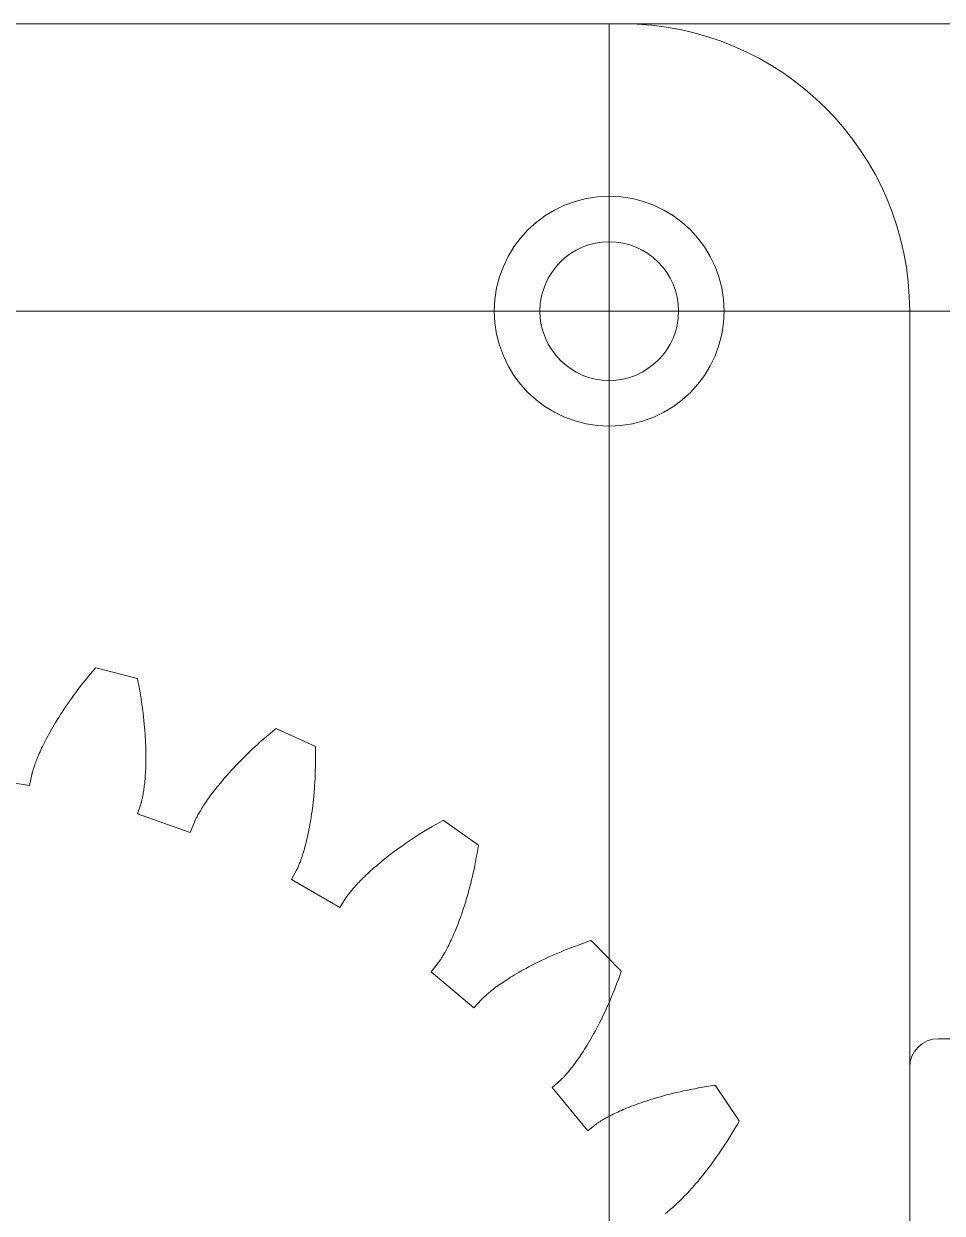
# Model space of a CAD drawing. Header units: millimetres. Extents: x -10 to 120, y 0 to 105.
# Drawn here: x 36.08 to 68.05, y 64.01 to 105.4 of the extents above; entities that cross this region are included whole.
import ezdxf

# ---------------------------------------------------------------- set-up
doc = ezdxf.new("R2010")
doc.units = ezdxf.units.MM
for name, color, linetype, lineweight in [('Drawings', 4, 'CONTINUOUS', 0), ('Layer02', 7, 'CONTINUOUS', 0), ('Layer03', 7, 'CONTINUOUS', 0), ('Layer04', 7, 'CONTINUOUS', 0), ('Layer05', 7, 'CONTINUOUS', 0), ('Layer06', 7, 'CONTINUOUS', 0), ('Pipe Layer', 7, 'CONTINUOUS', 0), ('Syringe Layer', 7, 'CONTINUOUS', 0), ('SyringeGear', 1, 'CONTINUOUS', 0), ('Template', 7, 'CONTINUOUS', 0)]:
    doc.layers.add(name, color=color, linetype=linetype, lineweight=lineweight)

msp = doc.modelspace()

# ---------------------------------------------------------------- linework, layer by layer
at = {"layer": 'Drawings'}
for p, q in [((56.46, 105.4), (56.46, 5)), ((110, 95.4), (0, 95.4))]:
    msp.add_line(p, q, dxfattribs=at)
msp.add_circle((56.46, 95.4), 4, dxfattribs=at)
at = {"layer": 'Layer02'}
for p, q in [((110, 105.4), (0, 105.4)), ((67.92, 70.08), (110, 70.08)), ((66.92, 10), (66.92, 69.08))]:
    msp.add_line(p, q, dxfattribs=at)
msp.add_circle((56.46, 95.4), 2.413, dxfattribs=at)
msp.add_arc((67.92, 69.08), 1, 90, 180, dxfattribs=at)
at = {"layer": 'Layer03'}
msp.add_line((110, 105.4), (0, 105.4), dxfattribs=at)
msp.add_circle((56.46, 95.4), 2.413, dxfattribs=at)
at = {"layer": 'Layer04'}
for p, q in [((56.92, 105.4), (0, 105.4)), ((66.92, 95.4), (66.92, 10))]:
    msp.add_line(p, q, dxfattribs=at)
msp.add_circle((56.46, 95.4), 2.413, dxfattribs=at)
msp.add_arc((56.92, 95.4), 10, 0, 90, dxfattribs=at)
at = {"layer": 'Layer05'}
for p, q in [((56.92, 105.4), (0, 105.4)), ((66.92, 95.4), (66.92, 10))]:
    msp.add_line(p, q, dxfattribs=at)
msp.add_circle((56.46, 95.4), 2.413, dxfattribs=at)
msp.add_arc((56.92, 95.4), 10, 0, 90, dxfattribs=at)
at = {"layer": 'Layer06'}
for p, q in [((56.92, 105.4), (0, 105.4)), ((66.92, 95.4), (66.92, 10))]:
    msp.add_line(p, q, dxfattribs=at)
msp.add_circle((56.46, 95.4), 2.413, dxfattribs=at)
msp.add_arc((56.92, 95.4), 10, 0, 90, dxfattribs=at)
at = {"layer": 'Pipe Layer'}
for p, q in [((110, 105.4), (0, 105.4)), ((67.92, 70.08), (110, 70.08)), ((66.92, 10), (66.92, 69.08))]:
    msp.add_line(p, q, dxfattribs=at)
msp.add_circle((56.46, 95.4), 2.413, dxfattribs=at)
msp.add_arc((67.92, 69.08), 1, 90, 180, dxfattribs=at)
at = {"layer": 'Syringe Layer'}
for p, q in [((110, 105.4), (0, 105.4)), ((67.92, 70.08), (110, 70.08)), ((66.92, 10), (66.92, 69.08))]:
    msp.add_line(p, q, dxfattribs=at)
msp.add_circle((56.46, 95.4), 2.413, dxfattribs=at)
msp.add_arc((67.92, 69.08), 1, 90, 180, dxfattribs=at)
at = {"layer": 'SyringeGear'}
for p, q in [((38.481907, 82.87302), (38.389528, 82.762535)), ((38.57687, 82.9846), (38.481907, 82.87302)), ((38.582315, 82.990887), (38.57687, 82.9846)), ((40.03505, 82.613171), (38.582315, 82.990887)), ((38.127626, 82.438023), (38.045314, 82.332283)), ((38.212415, 82.544998), (38.127626, 82.438023)), ((38.299706, 82.653183), (38.212415, 82.544998)), ((38.389528, 82.762535), (38.299706, 82.653183)), ((40.036743, 82.605026), (40.03505, 82.613171)), ((40.065331, 82.461323), (40.036743, 82.605026)), ((40.092196, 82.319832), (40.065331, 82.461323)), ((37.812943, 82.022861), (37.740244, 81.922432)), ((37.888, 82.124668), (37.812943, 82.022861)), ((37.965448, 82.227821), (37.888, 82.124668)), ((38.045314, 82.332283), (37.965448, 82.227821)), ((40.117378, 82.18058), (40.092196, 82.319832)), ((40.140921, 82.043579), (40.117378, 82.18058)), ((40.162865, 81.908852), (40.140921, 82.043579)), ((37.536009, 81.629745), (37.472448, 81.535156)), ((37.601808, 81.725842), (37.536009, 81.629745)), ((37.669876, 81.823414), (37.601808, 81.725842)), ((37.740244, 81.922432), (37.669876, 81.823414)), ((40.18325, 81.776409), (40.162865, 81.908852)), ((40.202121, 81.646278), (40.18325, 81.776409)), ((40.219517, 81.518467), (40.202121, 81.646278)), ((37.239948, 81.172501), (37.187099, 81.085922)), ((37.294876, 81.26075), (37.239948, 81.172501)), ((37.351913, 81.350624), (37.294876, 81.26075)), ((37.411093, 81.442104), (37.351913, 81.350624)), ((37.472448, 81.535156), (37.411093, 81.442104)), ((40.235481, 81.392994), (40.219517, 81.518467)), ((40.250055, 81.269871), (40.235481, 81.392994)), ((40.263282, 81.14912), (40.250055, 81.269871)), ((40.275203, 81.030746), (40.263282, 81.14912)), ((36.995797, 80.756786), (36.952825, 80.678944)), ((37.040675, 80.836437), (36.995797, 80.756786)), ((37.087495, 80.917858), (37.040675, 80.836437)), ((37.136291, 81.001026), (37.087495, 80.917858)), ((37.187099, 81.085922), (37.136291, 81.001026)), ((40.285862, 80.914772), (40.275203, 81.030746)), ((40.2953, 80.801201), (40.285862, 80.914772)), ((40.303562, 80.690048), (40.2953, 80.801201)), ((44.750976, 80.782021), (44.640353, 80.689804)), ((44.864336, 80.874851), (44.750976, 80.782021)), ((44.870816, 80.880066), (44.864336, 80.874851)), ((46.232761, 80.249023), (44.870816, 80.880066)), ((36.76534, 80.31773), (36.733066, 80.251263)), ((36.799308, 80.386154), (36.76534, 80.31773)), ((36.835003, 80.456512), (36.799308, 80.386154)), ((36.872464, 80.528782), (36.835003, 80.456512)), ((36.911726, 80.602936), (36.872464, 80.528782)), ((36.952825, 80.678944), (36.911726, 80.602936)), ((40.31069, 80.581329), (40.303562, 80.690048)), ((40.316727, 80.475056), (40.31069, 80.581329)), ((40.321714, 80.371227), (40.316727, 80.475056)), ((40.3257, 80.269871), (40.321714, 80.371227)), ((44.224846, 80.32793), (44.127611, 80.239407)), ((44.324717, 80.417271), (44.224846, 80.32793)), ((44.427243, 80.507389), (44.324717, 80.417271)), ((44.532449, 80.598248), (44.427243, 80.507389)), ((44.640353, 80.689804), (44.532449, 80.598248)), ((36.572875, 79.894936), (36.5514, 79.842831)), ((36.59578, 79.949154), (36.572875, 79.894936)), ((36.620151, 80.00547), (36.59578, 79.949154)), ((36.646027, 80.063858), (36.620151, 80.00547)), ((36.673447, 80.12431), (36.646027, 80.063858)), ((36.702447, 80.186783), (36.673447, 80.12431)), ((36.733066, 80.251263), (36.702447, 80.186783)), ((40.328722, 80.170982), (40.3257, 80.269871)), ((40.330829, 80.074577), (40.328722, 80.170982)), ((40.33206, 79.980659), (40.330829, 80.074577)), ((40.332459, 79.88924), (40.33206, 79.980659)), ((43.76458, 79.894276), (43.680183, 79.810425)), ((43.851498, 79.979137), (43.76458, 79.894276)), ((43.94096, 80.064972), (43.851498, 79.979137)), ((44.03299, 80.151741), (43.94096, 80.064972)), ((44.127611, 80.239407), (44.03299, 80.151741)), ((46.232973, 80.240707), (46.232761, 80.249023)), ((46.235441, 80.094208), (46.232973, 80.240707)), ((46.23661, 79.950195), (46.235441, 80.094208)), ((46.236523, 79.808681), (46.23661, 79.950195)), ((36.426312, 79.504623), (36.415919, 79.472446)), ((36.437777, 79.539082), (36.426312, 79.504623)), ((36.450353, 79.575809), (36.437777, 79.539082)), ((36.464082, 79.614792), (36.450353, 79.575809)), ((36.479002, 79.656006), (36.464082, 79.614792)), ((36.495154, 79.699436), (36.479002, 79.656006)), ((36.512578, 79.745064), (36.495154, 79.699436)), ((36.531313, 79.792866), (36.512578, 79.745064)), ((36.5514, 79.842831), (36.531313, 79.792866)), ((40.323537, 79.469841), (40.326632, 79.548676)), ((40.326632, 79.548676), (40.329116, 79.630035)), ((40.329116, 79.630035), (40.330944, 79.713921)), ((40.330944, 79.713921), (40.332073, 79.800327)), ((40.332073, 79.800327), (40.332459, 79.88924)), ((43.367307, 79.485859), (43.295138, 79.407612)), ((43.441871, 79.565304), (43.367307, 79.485859)), ((43.518853, 79.645901), (43.441871, 79.565304)), ((43.598283, 79.727623), (43.518853, 79.645901)), ((43.680183, 79.810425), (43.598283, 79.727623)), ((46.22917, 79.399246), (46.232759, 79.533199)), ((46.232759, 79.533199), (46.235226, 79.669682)), ((46.235226, 79.669682), (46.236523, 79.808681)), ((36.284179, 78.886662), (34.362582, 79.205868)), ((36.359442, 79.268555), (36.284179, 78.886662)), ((36.360468, 79.27346), (36.359442, 79.268555)), ((36.361814, 79.279575), (36.360468, 79.27346)), ((36.363773, 79.28812), (36.361814, 79.279575)), ((36.366386, 79.29908), (36.363773, 79.28812)), ((36.369697, 79.312454), (36.366386, 79.29908)), ((36.373747, 79.32822), (36.369697, 79.312454)), ((36.378579, 79.346375), (36.373747, 79.32822)), ((36.384234, 79.366901), (36.378579, 79.346375)), ((36.390754, 79.389786), (36.384234, 79.366901)), ((36.398181, 79.415012), (36.390754, 79.389786)), ((36.406555, 79.44257), (36.398181, 79.415012)), ((36.415919, 79.472446), (36.406555, 79.44257)), ((40.29458, 79.050102), (40.300422, 79.113701)), ((40.300422, 79.113701), (40.305917, 79.179852)), ((40.305917, 79.179852), (40.311019, 79.248535)), ((40.311019, 79.248535), (40.315685, 79.319763)), ((40.315685, 79.319763), (40.319873, 79.393536)), ((40.319873, 79.393536), (40.323537, 79.469841)), ((43.029865, 79.107262), (42.969258, 79.035507)), ((43.092727, 79.180382), (43.029865, 79.107262)), ((43.157876, 79.254837), (43.092727, 79.180382)), ((43.225336, 79.330589), (43.157876, 79.254837)), ((43.295138, 79.407612), (43.225336, 79.330589)), ((46.212099, 79.012665), (46.218796, 79.138973)), ((46.218796, 79.138973), (46.224501, 79.267838)), ((46.224501, 79.267838), (46.22917, 79.399246)), ((40.240593, 78.632883), (40.247636, 78.676144)), ((40.247636, 78.676144), (40.254683, 78.721941)), ((40.254683, 78.721941), (40.261689, 78.770277)), ((40.261689, 78.770277), (40.268612, 78.821154)), ((40.268612, 78.821154), (40.275406, 78.874575)), ((40.275406, 78.874575), (40.282028, 78.930538)), ((40.282028, 78.930538), (40.288434, 78.989046)), ((40.288434, 78.989046), (40.29458, 79.050102)), ((42.699054, 78.698414), (42.651369, 78.635561)), ((42.748816, 78.762831), (42.699054, 78.698414)), ((42.800689, 78.828783), (42.748816, 78.762831)), ((42.854699, 78.896233), (42.800689, 78.828783)), ((42.910879, 78.965153), (42.854699, 78.896233)), ((42.969258, 79.035507), (42.910879, 78.965153)), ((46.176281, 78.533133), (46.186501, 78.649149)), ((46.186501, 78.649149), (46.195908, 78.767746)), ((46.195908, 78.767746), (46.204454, 78.888922)), ((46.204454, 78.888922), (46.212099, 79.012665)), ((40.043053, 77.909338), (40.163335, 78.279528)), ((40.163335, 78.279528), (40.164826, 78.284309)), ((40.164826, 78.284309), (40.16663, 78.290304)), ((40.16663, 78.290304), (40.169081, 78.298721)), ((40.169081, 78.298721), (40.172138, 78.309568)), ((40.172138, 78.309568), (40.17576, 78.322861)), ((40.17576, 78.322861), (40.179903, 78.338604)), ((40.179903, 78.338604), (40.184525, 78.356813)), ((40.184525, 78.356813), (40.189585, 78.377495)), ((40.189585, 78.377495), (40.195037, 78.400656)), ((40.195037, 78.400656), (40.200839, 78.426306)), ((40.200839, 78.426306), (40.206947, 78.454451)), ((40.206947, 78.454451), (40.213323, 78.485106)), ((40.213323, 78.485106), (40.219916, 78.518269)), ((40.219916, 78.518269), (40.226688, 78.553947)), ((40.226688, 78.553947), (40.233595, 78.592152)), ((40.233595, 78.592152), (40.240593, 78.632883)), ((42.373082, 78.241922), (42.340865, 78.192665)), ((42.407118, 78.292984), (42.373082, 78.241922)), ((42.443004, 78.345814), (42.407118, 78.292984)), ((42.480777, 78.400394), (42.443004, 78.345814)), ((42.520466, 78.456686), (42.480777, 78.400394)), ((42.562106, 78.514662), (42.520466, 78.456686)), ((42.60573, 78.574299), (42.562106, 78.514662)), ((42.651369, 78.635561), (42.60573, 78.574299)), ((46.141172, 78.200619), (46.153572, 78.308863)), ((46.153572, 78.308863), (46.165289, 78.419703)), ((46.165289, 78.419703), (46.176281, 78.533133)), ((41.876774, 77.252144), (40.043053, 77.909338)), ((42.126965, 77.834795), (42.110993, 77.804993)), ((42.144398, 77.866653), (42.126965, 77.834795)), ((42.16333, 77.900547), (42.144398, 77.866653)), ((42.183799, 77.936451), (42.16333, 77.900547)), ((42.205837, 77.974337), (42.183799, 77.936451)), ((42.229486, 78.014185), (42.205837, 77.974337)), ((42.254776, 78.055967), (42.229486, 78.014185)), ((42.281746, 78.099659), (42.254776, 78.055967)), ((42.310431, 78.145235), (42.281746, 78.099659)), ((42.340865, 78.192665), (42.310431, 78.145235)), ((46.085644, 77.793644), (46.100327, 77.891485)), ((46.100327, 77.891485), (46.114504, 77.991924)), ((46.114504, 77.991924), (46.128136, 78.094973)), ((46.128136, 78.094973), (46.141172, 78.200619)), ((42.019018, 77.614462), (41.876774, 77.252144)), ((42.020903, 77.619102), (42.019018, 77.614462)), ((42.023319, 77.62488), (42.020903, 77.619102)), ((42.026772, 77.632936), (42.023319, 77.62488)), ((42.031301, 77.643257), (42.026772, 77.632936)), ((42.036946, 77.655823), (42.031301, 77.643257)), ((42.043747, 77.670614), (42.036946, 77.655823)), ((42.051743, 77.687614), (42.043747, 77.670614)), ((42.060972, 77.7068), (42.051743, 77.687614)), ((42.071473, 77.728153), (42.060972, 77.7068)), ((42.083284, 77.75165), (42.071473, 77.728153)), ((42.096445, 77.777267), (42.083284, 77.75165)), ((42.110993, 77.804993), (42.096445, 77.777267)), ((46.006218, 77.343533), (46.022758, 77.428347)), ((46.022758, 77.428347), (46.039015, 77.515762)), ((46.039015, 77.515762), (46.054945, 77.605785)), ((46.054945, 77.605785), (46.070503, 77.698414)), ((46.070503, 77.698414), (46.085644, 77.793644)), ((50.298105, 77.463442), (50.178366, 77.39283)), ((50.420622, 77.53426), (50.298105, 77.463442)), ((50.545933, 77.605242), (50.420622, 77.53426)), ((50.674047, 77.67634), (50.545933, 77.605242)), ((50.681355, 77.680313), (50.674047, 77.67634)), ((51.908735, 76.816225), (50.681355, 77.680313)), ((45.920826, 76.958435), (45.938118, 77.030272)), ((45.938118, 77.030272), (45.955348, 77.104696)), ((45.955348, 77.104696), (45.972469, 77.181711)), ((45.972469, 77.181711), (45.989441, 77.261322)), ((45.989441, 77.261322), (46.006218, 77.343533)), ((49.620901, 77.044352), (49.51755, 76.975872)), ((49.726946, 77.113295), (49.620901, 77.044352)), ((49.835699, 77.182655), (49.726946, 77.113295)), ((49.947178, 77.252392), (49.835699, 77.182655)), ((50.061396, 77.322466), (49.947178, 77.252392)), ((50.178366, 77.39283), (50.061396, 77.322466)), ((45.801702, 76.52759), (45.81821, 76.581472)), ((45.81821, 76.581472), (45.83496, 76.637897)), ((45.83496, 76.637897), (45.85191, 76.696875)), ((45.85191, 76.696875), (45.869013, 76.758408)), ((45.869013, 76.758408), (45.886231, 76.822512)), ((45.886231, 76.822512), (45.903516, 76.889185)), ((45.903516, 76.889185), (45.920826, 76.958435)), ((49.040613, 76.641827), (48.953062, 76.576975)), ((49.130751, 76.707384), (49.040613, 76.641827)), ((49.223495, 76.773609), (49.130751, 76.707384)), ((49.318865, 76.840458), (49.223495, 76.773609)), ((49.416878, 76.907892), (49.318865, 76.840458)), ((49.51755, 76.975872), (49.416878, 76.907892)), ((51.859165, 76.521513), (51.883728, 76.66342)), ((51.883728, 76.66342), (51.907459, 76.808006)), ((51.907459, 76.808006), (51.908735, 76.816225)), ((45.671073, 76.155466), (45.683483, 76.186918)), ((45.683483, 76.186918), (45.696517, 76.220816)), ((45.696517, 76.220816), (45.710134, 76.257172)), ((45.710134, 76.257172), (45.724292, 76.296)), ((45.724292, 76.296), (45.738947, 76.337307)), ((45.738947, 76.337307), (45.754059, 76.381111)), ((45.754059, 76.381111), (45.769583, 76.427418)), ((45.769583, 76.427418), (45.785478, 76.47624)), ((45.785478, 76.47624), (45.801702, 76.52759)), ((48.480997, 76.204933), (48.410994, 76.146133)), ((48.553442, 76.264713), (48.480997, 76.204933)), ((48.628349, 76.325432), (48.553442, 76.264713)), ((48.705748, 76.387062), (48.628349, 76.325432)), ((48.785648, 76.449551), (48.705748, 76.387062)), ((48.868082, 76.512871), (48.785648, 76.449551)), ((48.953062, 76.576975), (48.868082, 76.512871)), ((51.780918, 76.111906), (51.807714, 76.245752)), ((51.807714, 76.245752), (51.833811, 76.38229)), ((51.833811, 76.38229), (51.859165, 76.521513)), ((45.400733, 75.619354), (45.585181, 75.962116)), ((45.585181, 75.962116), (45.587503, 75.966555)), ((45.587503, 75.966555), (45.590348, 75.972134)), ((45.590348, 75.972134), (45.594263, 75.979977)), ((45.594263, 75.979977), (45.599208, 75.990105)), ((45.599208, 75.990105), (45.605145, 76.002535)), ((45.605145, 76.002535), (45.612033, 76.017286)), ((45.612033, 76.017286), (45.619832, 76.034376)), ((45.619832, 76.034376), (45.628503, 76.053823)), ((45.628503, 76.053823), (45.638002, 76.075638)), ((45.638002, 76.075638), (45.648292, 76.09984)), ((45.648292, 76.09984), (45.659328, 76.126442)), ((45.659328, 76.126442), (45.671073, 76.155466)), ((47.987387, 75.76516), (47.936064, 75.715549)), ((48.040958, 75.816048), (47.987387, 75.76516)), ((48.096804, 75.868176), (48.040958, 75.816048)), ((48.154945, 75.921505), (48.096804, 75.868176)), ((48.21541, 75.976002), (48.154945, 75.921505)), ((48.278223, 76.03163), (48.21541, 75.976002)), ((48.34341, 76.088354), (48.278223, 76.03163)), ((48.410994, 76.146133), (48.34341, 76.088354)), ((51.696787, 75.726507), (51.72541, 75.852282)), ((51.72541, 75.852282), (51.753468, 75.980747)), ((51.753468, 75.980747), (51.780918, 76.111906)), ((47.087637, 74.6453), (45.400733, 75.619354)), ((47.603092, 75.368711), (47.570747, 75.332117)), ((47.637432, 75.406885), (47.603092, 75.368711)), ((47.673794, 75.446606), (47.637432, 75.406885)), ((47.712208, 75.487839), (47.673794, 75.446606)), ((47.752703, 75.530554), (47.712208, 75.487839)), ((47.795307, 75.574717), (47.752703, 75.530554)), ((47.84005, 75.620291), (47.795307, 75.574717)), ((47.886961, 75.66725), (47.84005, 75.620291)), ((47.936064, 75.715549), (47.886961, 75.66725)), ((51.577551, 75.250322), (51.607983, 75.365335)), ((51.607983, 75.365335), (51.638029, 75.483036)), ((51.638029, 75.483036), (51.667645, 75.603426)), ((51.667645, 75.603426), (51.696787, 75.726507)), ((47.29229, 74.976398), (47.087637, 74.6453)), ((47.294973, 74.980627), (47.29229, 74.976398)), ((47.298382, 74.98588), (47.294973, 74.980627)), ((47.303219, 74.993191), (47.298382, 74.98588)), ((47.309517, 75.002537), (47.303219, 74.993191)), ((47.317314, 75.013893), (47.309517, 75.002537)), ((47.326649, 75.027233), (47.317314, 75.013893)), ((47.337551, 75.04253), (47.326649, 75.027233)), ((47.350058, 75.059761), (47.337551, 75.04253)), ((47.364202, 75.078896), (47.350058, 75.059761)), ((47.38002, 75.099905), (47.364202, 75.078896)), ((47.397543, 75.122763), (47.38002, 75.099905)), ((47.416807, 75.147444), (47.397543, 75.122763)), ((47.437843, 75.173914), (47.416807, 75.147444)), ((47.460686, 75.202148), (47.437843, 75.173914)), ((47.485365, 75.232117), (47.460686, 75.202148)), ((47.511915, 75.263788), (47.485365, 75.232117)), ((47.540365, 75.297131), (47.511915, 75.263788)), ((47.570747, 75.332117), (47.540365, 75.297131)), ((51.484388, 74.921385), (51.515709, 75.028351)), ((51.515709, 75.028351), (51.546778, 75.137995)), ((51.546778, 75.137995), (51.577551, 75.250322)), ((51.325556, 74.426575), (51.357475, 74.520222)), ((51.357475, 74.520222), (51.389359, 74.616516)), ((51.389359, 74.616516), (51.421169, 74.715473)), ((51.421169, 74.715473), (51.45286, 74.817093)), ((51.45286, 74.817093), (51.484388, 74.921385)), ((51.198456, 74.078377), (51.230059, 74.161486)), ((51.230059, 74.161486), (51.261808, 74.247217)), ((51.261808, 74.247217), (51.293655, 74.335579)), ((51.293655, 74.335579), (51.325556, 74.426575)), ((51.014256, 73.634216), (51.044096, 73.701811)), ((51.044096, 73.701811), (51.074339, 73.771963)), ((51.074339, 73.771963), (51.104937, 73.844683)), ((51.104937, 73.844683), (51.135851, 73.919985)), ((51.135851, 73.919985), (51.167038, 73.997879)), ((51.167038, 73.997879), (51.198456, 74.078377)), ((50.820116, 73.231567), (50.84598, 73.281635)), ((50.84598, 73.281635), (50.872536, 73.334164)), ((50.872536, 73.334164), (50.899744, 73.389166)), ((50.899744, 73.389166), (50.927559, 73.446655)), ((50.927559, 73.446655), (50.955948, 73.506657)), ((50.955948, 73.506657), (50.984859, 73.56917)), ((50.984859, 73.56917), (51.014256, 73.634216)), ((55.280943, 73.301418), (55.153288, 73.253073)), ((55.411366, 73.349518), (55.280943, 73.301418)), ((55.544559, 73.397322), (55.411366, 73.349518)), ((55.680531, 73.444786), (55.544559, 73.397322)), ((55.819281, 73.491867), (55.680531, 73.444786)), ((55.827181, 73.494471), (55.819281, 73.491867)), ((56.880547, 72.425112), (55.827181, 73.494471)), ((50.592793, 72.838083), (50.608402, 72.862288)), ((50.608402, 72.862288), (50.625141, 72.888748)), ((50.625141, 72.888748), (50.642967, 72.917479)), ((50.642967, 72.917479), (50.661844, 72.948503)), ((50.661844, 72.948503), (50.681734, 72.981844)), ((50.681734, 72.981844), (50.702599, 73.017521)), ((50.702599, 73.017521), (50.724392, 73.055548)), ((50.724392, 73.055548), (50.747084, 73.095949)), ((50.747084, 73.095949), (50.770626, 73.138739)), ((50.770626, 73.138739), (50.794983, 73.183939)), ((50.794983, 73.183939), (50.820116, 73.231567)), ((54.23085, 72.862648), (54.127771, 72.814049)), ((54.336622, 72.911394), (54.23085, 72.862648)), ((54.445101, 72.960245), (54.336622, 72.911394)), ((54.556295, 73.009155), (54.445101, 72.960245)), ((54.670214, 73.058083), (54.556295, 73.009155)), ((54.786863, 73.106981), (54.670214, 73.058083)), ((54.906254, 73.155809), (54.786863, 73.106981)), ((55.028393, 73.204519), (54.906254, 73.155809)), ((55.153288, 73.253073), (55.028393, 73.204519)), ((50.263418, 72.409521), (50.506105, 72.713842)), ((50.506105, 72.713842), (50.509184, 72.717794)), ((50.509184, 72.717794), (50.512978, 72.722775)), ((50.512978, 72.722775), (50.51823, 72.729794)), ((50.51823, 72.729794), (50.524904, 72.738874)), ((50.524904, 72.738874), (50.532965, 72.750046)), ((50.532965, 72.750046), (50.542376, 72.76333)), ((50.542376, 72.76333), (50.553102, 72.778753)), ((50.553102, 72.778753), (50.565105, 72.796339)), ((50.565105, 72.796339), (50.578348, 72.816107)), ((50.578348, 72.816107), (50.592793, 72.838083)), ((53.480698, 72.481573), (53.398743, 72.43569)), ((53.565245, 72.527943), (53.480698, 72.481573)), ((53.652401, 72.57476), (53.565245, 72.527943)), ((53.742178, 72.621979), (53.652401, 72.57476)), ((53.834593, 72.669561), (53.742178, 72.621979)), ((53.929653, 72.717463), (53.834593, 72.669561)), ((54.027376, 72.765638), (53.929653, 72.717463)), ((54.127771, 72.814049), (54.027376, 72.765638)), ((51.749292, 71.149914), (50.263418, 72.409521)), ((52.775185, 72.051472), (52.718246, 72.012716)), ((52.834541, 72.09112), (52.775185, 72.051472)), ((52.896338, 72.131626), (52.834541, 72.09112)), ((52.960594, 72.172945), (52.896338, 72.131626)), ((53.027323, 72.215034), (52.960594, 72.172945)), ((53.096546, 72.25786), (53.027323, 72.215034)), ((53.168285, 72.301378), (53.096546, 72.25786)), ((53.242552, 72.345551), (53.168285, 72.301378)), ((53.319366, 72.390335), (53.242552, 72.345551)), ((53.398743, 72.43569), (53.319366, 72.390335)), ((56.729345, 72.011528), (56.77915, 72.143988)), ((56.77915, 72.143988), (56.828657, 72.279228)), ((56.828657, 72.279228), (56.877823, 72.417253)), ((56.877823, 72.417253), (56.880547, 72.425112)), ((52.215775, 71.631205), (52.188259, 71.607502)), ((52.245409, 71.656284), (52.215775, 71.631205)), ((52.277187, 71.682707), (52.245409, 71.656284)), ((52.311134, 71.710432), (52.277187, 71.682707)), ((52.347275, 71.739431), (52.311134, 71.710432)), ((52.385635, 71.769663), (52.347275, 71.739431)), ((52.426237, 71.80109), (52.385635, 71.769663)), ((52.469107, 71.833681), (52.426237, 71.80109)), ((52.514267, 71.867393), (52.469107, 71.833681)), ((52.561737, 71.902189), (52.514267, 71.867393)), ((52.611544, 71.938036), (52.561737, 71.902189)), ((52.663704, 71.974888), (52.611544, 71.938036)), ((52.718246, 72.012716), (52.663704, 71.974888)), ((56.528049, 71.509394), (56.578594, 71.630783)), ((56.578594, 71.630783), (56.629023, 71.754932)), ((56.629023, 71.754932), (56.679287, 71.881845)), ((56.679287, 71.881845), (56.729345, 72.011528)), ((52.009775, 71.43915), (51.749292, 71.149914)), ((52.01317, 71.442831), (52.009775, 71.43915)), ((52.017464, 71.447392), (52.01317, 71.442831)), ((52.023527, 71.453722), (52.017464, 71.447392)), ((52.031393, 71.461792), (52.023527, 71.453722)), ((52.041094, 71.471573), (52.031393, 71.461792)), ((52.052658, 71.483032), (52.041094, 71.471573)), ((52.066118, 71.496138), (52.052658, 71.483032)), ((52.081501, 71.510859), (52.066118, 71.496138)), ((52.098833, 71.527159), (52.081501, 71.510859)), ((52.118149, 71.545006), (52.098833, 71.527159)), ((52.139471, 71.564367), (52.118149, 71.545006)), ((52.162834, 71.585213), (52.139471, 71.564367)), ((52.188259, 71.607502), (52.162834, 71.585213)), ((56.376141, 71.161684), (56.426777, 71.274851)), ((56.426777, 71.274851), (56.477428, 71.390751)), ((56.477428, 71.390751), (56.528049, 71.509394)), ((56.174601, 70.736147), (56.224747, 70.838482)), ((56.224747, 70.838482), (56.275082, 70.943508)), ((56.275082, 70.943508), (56.32556, 71.051239)), ((56.32556, 71.051239), (56.376141, 71.161684)), ((55.976744, 70.353491), (56.025713, 70.445177)), ((56.025713, 70.445177), (56.075039, 70.539507)), ((56.075039, 70.539507), (56.124683, 70.636492)), ((56.124683, 70.636492), (56.174601, 70.736147)), ((55.738754, 69.934217), (55.785301, 70.012901)), ((55.785301, 70.012901), (55.832415, 70.094156)), ((55.832415, 70.094156), (55.880051, 70.177994)), ((55.880051, 70.177994), (55.928177, 70.264437)), ((55.928177, 70.264437), (55.976744, 70.353491)), ((55.473703, 69.515135), (55.515985, 69.57876)), ((55.515985, 69.57876), (55.559076, 69.644848)), ((55.559076, 69.644848), (55.60294, 69.713419)), ((55.60294, 69.713419), (55.647533, 69.784492)), ((55.647533, 69.784492), (55.69282, 69.858086)), ((55.69282, 69.858086), (55.738754, 69.934217)), ((55.169355, 69.09244), (55.203745, 69.137087)), ((55.203745, 69.137087), (55.239252, 69.184029)), ((55.239252, 69.184029), (55.275845, 69.23329)), ((55.275845, 69.23329), (55.313478, 69.284889)), ((55.313478, 69.284889), (55.352123, 69.338856)), ((55.352123, 69.338856), (55.391733, 69.395203)), ((55.391733, 69.395203), (55.432272, 69.453955)), ((55.432272, 69.453955), (55.473703, 69.515135)), ((54.840731, 68.70974), (54.85729, 68.726828)), ((54.85729, 68.726828), (54.875427, 68.745871)), ((54.875427, 68.745871), (54.895107, 68.766899)), ((54.895107, 68.766899), (54.916302, 68.789946)), ((54.916302, 68.789946), (54.938972, 68.815031)), ((54.938972, 68.815031), (54.963085, 68.842186)), ((54.963085, 68.842186), (54.988609, 68.871439)), ((54.988609, 68.871439), (55.015507, 68.902817)), ((55.015507, 68.902817), (55.043741, 68.936342)), ((55.043741, 68.936342), (55.073282, 68.972042)), ((55.073282, 68.972042), (55.104086, 69.009941)), ((55.104086, 69.009941), (55.136124, 69.050066)), ((55.136124, 69.050066), (55.169355, 69.09244)), ((54.474823, 68.383009), (54.767948, 68.639105)), ((55.711905, 66.878328), (54.474823, 68.383009)), ((54.767948, 68.639105), (54.771683, 68.642445)), ((54.771683, 68.642445), (54.776306, 68.646667)), ((54.776306, 68.646667), (54.782726, 68.652636)), ((54.782726, 68.652636), (54.790915, 68.660379)), ((54.790915, 68.660379), (54.80084, 68.669931)), ((54.80084, 68.669931), (54.812473, 68.681322)), ((54.812473, 68.681322), (54.825781, 68.694582)), ((54.825781, 68.694582), (54.840731, 68.70974)), ((59.305172, 68.314409), (59.1763, 68.28829)), ((59.436729, 68.33988), (59.305172, 68.314409)), ((59.570967, 68.364656), (59.436729, 68.33988)), ((59.70788, 68.388693), (59.570967, 68.364656)), ((59.847469, 68.411947), (59.70788, 68.388693)), ((59.989731, 68.43437), (59.847469, 68.411947)), ((60.134659, 68.455919), (59.989731, 68.43437)), ((60.142897, 68.457071), (60.134659, 68.455919)), ((60.988394, 67.216814), (60.142897, 68.457071)), ((57.74473, 67.90996), (57.653263, 67.879433)), ((57.838846, 67.940464), (57.74473, 67.90996)), ((57.935612, 67.970892), (57.838846, 67.940464)), ((58.035036, 68.001209), (57.935612, 67.970892)), ((58.137123, 68.031366), (58.035036, 68.001209)), ((58.241877, 68.061319), (58.137123, 68.031366)), ((58.349302, 68.091024), (58.241877, 68.061319)), ((58.459404, 68.12044), (58.349302, 68.091024)), ((58.57218, 68.149515), (58.459404, 68.12044)), ((58.687639, 68.178209), (58.57218, 68.149515)), ((58.805779, 68.20648), (58.687639, 68.178209)), ((58.926601, 68.23428), (58.805779, 68.20648)), ((59.050108, 68.261564), (58.926601, 68.23428)), ((59.1763, 68.28829), (59.050108, 68.261564)), ((56.645618, 67.473446), (56.592695, 67.447685)), ((56.701025, 67.499823), (56.645618, 67.473446)), ((56.758926, 67.52677), (56.701025, 67.499823)), ((56.819347, 67.554251), (56.758926, 67.52677)), ((56.88229, 67.582216), (56.819347, 67.554251)), ((56.947773, 67.61063), (56.88229, 67.582216)), ((57.015808, 67.63945), (56.947773, 67.61063)), ((57.086409, 67.668633), (57.015808, 67.63945)), ((57.159582, 67.69813), (57.086409, 67.668633)), ((57.23534, 67.727907), (57.159582, 67.69813)), ((57.313696, 67.757917), (57.23534, 67.727907)), ((57.394657, 67.788118), (57.313696, 67.757917)), ((57.478233, 67.818466), (57.394657, 67.788118)), ((57.564432, 67.848919), (57.478233, 67.818466)), ((57.653263, 67.879433), (57.564432, 67.848919)), ((56.019848, 67.116404), (55.711905, 66.878328)), ((56.023846, 67.119421), (56.019848, 67.116404)), ((56.028883, 67.12314), (56.023846, 67.119421)), ((56.03598, 67.128286), (56.028883, 67.12314)), ((56.04516, 67.134823), (56.03598, 67.128286)), ((56.056452, 67.142714), (56.04516, 67.134823)), ((56.069876, 67.151924), (56.056452, 67.142714)), ((56.085459, 67.162416), (56.069876, 67.151924)), ((56.103224, 67.174154), (56.085459, 67.162416)), ((56.123188, 67.187098), (56.103224, 67.174154)), ((56.14538, 67.201208), (56.123188, 67.187098)), ((56.169817, 67.216452), (56.14538, 67.201208)), ((56.196526, 67.23279), (56.169817, 67.216452)), ((56.225523, 67.250181), (56.196526, 67.23279)), ((56.256828, 67.268589), (56.225523, 67.250181)), ((56.290464, 67.287975), (56.256828, 67.268589)), ((56.32645, 67.308298), (56.290464, 67.287975)), ((56.364801, 67.329517), (56.32645, 67.308298)), ((56.40554, 67.351597), (56.364801, 67.329517)), ((56.448681, 67.374493), (56.40554, 67.351597)), ((56.494244, 67.398167), (56.448681, 67.374493)), ((56.542244, 67.422579), (56.494244, 67.398167)), ((56.592695, 67.447685), (56.542244, 67.422579)), ((60.83843, 66.958311), (60.911289, 67.082539)), ((60.911289, 67.082539), (60.984312, 67.209568)), ((60.984312, 67.209568), (60.988394, 67.216814)), ((60.621246, 66.602316), (60.693365, 66.718214)), ((60.693365, 66.718214), (60.765774, 66.836874)), ((60.765774, 66.836874), (60.83843, 66.958311)), ((60.336529, 66.166061), (60.407061, 66.271055)), ((60.407061, 66.271055), (60.478052, 66.378752)), ((60.478052, 66.378752), (60.549461, 66.489166)), ((60.549461, 66.489166), (60.621246, 66.602316)), ((60.05983, 65.772779), (60.128107, 65.86713)), ((60.128107, 65.86713), (60.197012, 65.964115)), ((60.197012, 65.964115), (60.266499, 66.063753)), ((60.266499, 66.063753), (60.336529, 66.166061)), ((59.729212, 65.339865), (59.793766, 65.421333)), ((59.793766, 65.421333), (59.859144, 65.505339)), ((59.859144, 65.505339), (59.925306, 65.591902)), ((59.925306, 65.591902), (59.992216, 65.681042)), ((59.992216, 65.681042), (60.05983, 65.772779)), ((59.420185, 64.969822), (59.480032, 65.038933)), ((59.480032, 65.038933), (59.540897, 65.110468)), ((59.540897, 65.110468), (59.602737, 65.184452)), ((59.602737, 65.184452), (59.665527, 65.260912)), ((59.665527, 65.260912), (59.729212, 65.339865)), ((59.032873, 64.552004), (59.084562, 64.604801)), ((59.084562, 64.604801), (59.137526, 64.659855)), ((59.137526, 64.659855), (59.191725, 64.717186)), ((59.191725, 64.717186), (59.247126, 64.776825)), ((59.247126, 64.776825), (59.303696, 64.838793)), ((59.303696, 64.838793), (59.361393, 64.903118)), ((59.361393, 64.903118), (59.420185, 64.969822)), ((58.593603, 64.141935), (58.63068, 64.173725)), ((58.63068, 64.173725), (58.669367, 64.207485)), ((58.669367, 64.207485), (58.709631, 64.243244)), ((58.709631, 64.243244), (58.751438, 64.281033)), ((58.751438, 64.281033), (58.794758, 64.320879)), ((58.794758, 64.320879), (58.839558, 64.362814)), ((58.839558, 64.362814), (58.885801, 64.406866)), ((58.885801, 64.406866), (58.93346, 64.453064)), ((58.93346, 64.453064), (58.982494, 64.501434)), ((58.982494, 64.501434), (59.032873, 64.552004)), ((58.406631, 63.990795), (58.433416, 64.011429)), ((58.433416, 64.011429), (58.46199, 64.033842)), ((58.46199, 64.033842), (58.492327, 64.058069)), ((58.492327, 64.058069), (58.524397, 64.084139)), ((58.524397, 64.084139), (58.558163, 64.112083)), ((58.558163, 64.112083), (58.593603, 64.141935))]:
    msp.add_line(p, q, dxfattribs=at)
at = {"layer": 'Template'}
msp.add_line((110, 105.4), (0, 105.4), dxfattribs=at)
msp.add_circle((56.46, 95.4), 2.413, dxfattribs=at)

doc.saveas('drawing.dxf')
